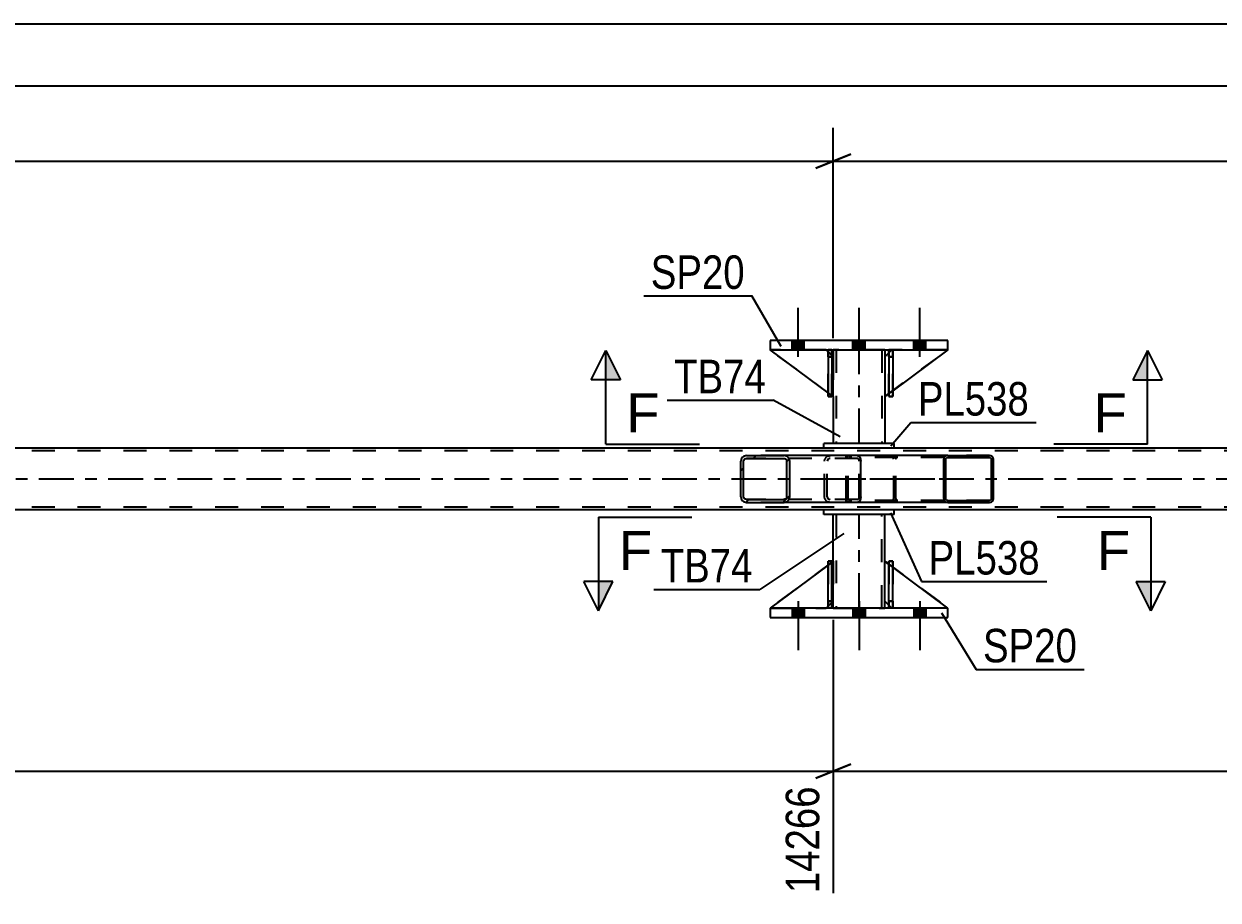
# Model space of a CAD drawing. Header units: millimetres. Extents: x 0 to 841, y 0 to 594.
# Drawn here: x 513.2 to 615.2, y 211.1 to 286 of the extents above; entities that cross this region are included whole.
import ezdxf

# ---------------------------------------------------------------- set-up
doc = ezdxf.new("R2010")
doc.units = ezdxf.units.MM
doc.linetypes.add('DXK_LINE_DOT2', pattern=[3.9198, 1.9599, -1.9599])
doc.linetypes.add('DXK_LINE_DOT3', pattern=[5.9187, 2.979, -0.9799, 0.9799, -0.9799])
doc.styles.add('Arial', font='ARIAL.TTF', dxfattribs={"height": 0.2})
doc.styles.add('Arial Narrow', font='ARIALN.TTF', dxfattribs={"height": 0.2})

# ---------------------------------------------------------------- blocks, each defined once
blk = doc.blocks.new('Part-814521973-2877 - 2731')
at = {"color": 2, "linetype": 'Continuous'}
for p, q in [((587.54, 250.15), (581.54, 250.15)), ((581.54, 249.75), (581.54, 250.15)), ((587.54, 249.75), (587.54, 250.15)), ((587.54, 249.75), (581.54, 249.75))]:
    blk.add_line(p, q, dxfattribs=at)
blk = doc.blocks.new('Part-814521973-2848 - 2731')
at = {"color": 2, "linetype": 'Continuous'}
for p, q in [((576.94, 236.07), (576.94, 235.27)), ((592.14, 236.07), (576.94, 236.07)), ((592.14, 235.27), (592.14, 236.07)), ((576.94, 235.27), (592.14, 235.27))]:
    blk.add_line(p, q, dxfattribs=at)
blk = doc.blocks.new('Part-814521973-2904 - 2731')
at = {"color": 7, "linetype": 'DXK_LINE_DOT2'}
for p, q in [((582.22, 240.07), (581.9, 240.07)), ((581.9, 236.67), (581.9, 240.07)), ((581.9, 236.07), (581.9, 240.07)), ((582.22, 240.07), (582.22, 236.67)), ((582.22, 236.07), (582.22, 240.07)), ((582.22, 236.67), (581.9, 236.67)), ((581.9, 236.07), (581.9, 236.67)), ((582.22, 236.07), (581.9, 236.07)), ((582.22, 236.67), (582.22, 236.07)), ((582.22, 236.07), (582.22, 236.07))]:
    blk.add_line(p, q, dxfattribs=at)
blk = doc.blocks.new('Part-814521973-2887 - 2731')
at = {"color": 2, "linetype": 'Continuous'}
for p, q in [((582.34, 240.07), (582.34, 244.07)), ((586.74, 240.07), (586.74, 244.07)), ((582.34, 236.07), (582.34, 236.67)), ((586.74, 236.07), (586.74, 236.67))]:
    blk.add_line(p, q, dxfattribs=at)
at = {"color": 7, "linetype": 'DXK_LINE_DOT2'}
for p, q in [((586.74, 244.07), (582.34, 244.07)), ((582.58, 244.07), (582.58, 236.07)), ((586.5, 236.07), (586.5, 244.07)), ((582.34, 236.67), (582.34, 240.07)), ((586.74, 236.67), (586.74, 240.07)), ((582.34, 236.07), (586.74, 236.07))]:
    blk.add_line(p, q, dxfattribs=at)
at = {"color": 7, "linetype": 'DXK_LINE_DOT3'}
blk.add_line((584.54, 236.07), (584.54, 244.07), dxfattribs=at)
blk = doc.blocks.new('Bolt-814521973-2793 - 2731')
at = {"linetype": 'Continuous'}
for points in [[(579.86, 236.07), (578.82, 236.07), (578.82, 235.27), (579.86, 235.27)], [(579.86, 236.07), (578.82, 236.07), (578.82, 235.27), (579.86, 235.27)], [(579.86, 236.07), (578.82, 236.07), (578.82, 235.27), (579.86, 235.27)], [(585.06, 236.07), (584.02, 236.07), (584.02, 235.27), (585.06, 235.27)], [(585.06, 236.07), (584.02, 236.07), (584.02, 235.27), (585.06, 235.27)], [(590.26, 236.07), (589.22, 236.07), (589.22, 235.27), (590.26, 235.27)], [(590.26, 236.07), (589.22, 236.07), (589.22, 235.27), (590.26, 235.27)], [(590.26, 236.07), (589.22, 236.07), (589.22, 235.27), (590.26, 235.27)]]:
    blk.add_hatch(color=1, dxfattribs=at).paths.add_polyline_path(points)
at = {"color": 1, "linetype": 'Continuous'}
for p, q in [((578.82, 236.07), (578.82, 235.27)), ((578.82, 236.07), (578.82, 235.27)), ((578.82, 236.07), (578.82, 235.27)), ((579.34, 236.67), (579.34, 232.47)), ((579.34, 236.67), (579.34, 232.47)), ((579.34, 236.67), (579.34, 232.47)), ((579.86, 236.07), (579.86, 235.27)), ((579.86, 236.07), (579.86, 235.27)), ((579.86, 236.07), (579.86, 235.27)), ((584.02, 236.07), (584.02, 235.27)), ((584.02, 236.07), (584.02, 235.27)), ((584.54, 236.67), (584.54, 232.47)), ((584.54, 236.67), (584.54, 232.47)), ((585.06, 236.07), (585.06, 235.27)), ((585.06, 236.07), (585.06, 235.27)), ((589.22, 236.07), (589.22, 235.27)), ((589.22, 236.07), (589.22, 235.27)), ((589.22, 236.07), (589.22, 235.27)), ((589.74, 236.67), (589.74, 232.47)), ((589.74, 236.67), (589.74, 232.47)), ((589.74, 236.67), (589.74, 232.47)), ((590.26, 236.07), (590.26, 235.27)), ((590.26, 236.07), (590.26, 235.27)), ((590.26, 236.07), (590.26, 235.27))]:
    blk.add_line(p, q, dxfattribs=at)
blk = doc.blocks.new('Bolt-814521973-2794 - 2731')
at = {"linetype": 'Continuous'}
for points in [[(578.82, 258.15), (579.86, 258.15), (579.86, 258.95), (578.82, 258.95)], [(578.82, 258.15), (579.86, 258.15), (579.86, 258.95), (578.82, 258.95)], [(578.82, 258.15), (579.86, 258.15), (579.86, 258.95), (578.82, 258.95)], [(584.02, 258.15), (585.06, 258.15), (585.06, 258.95), (584.02, 258.95)], [(584.02, 258.15), (585.06, 258.15), (585.06, 258.95), (584.02, 258.95)], [(589.22, 258.15), (590.26, 258.15), (590.26, 258.95), (589.22, 258.95)], [(589.22, 258.15), (590.26, 258.15), (590.26, 258.95), (589.22, 258.95)], [(589.22, 258.15), (590.26, 258.15), (590.26, 258.95), (589.22, 258.95)]]:
    blk.add_hatch(color=1, dxfattribs=at).paths.add_polyline_path(points)
at = {"color": 1, "linetype": 'Continuous'}
for p, q in [((579.34, 257.55), (579.34, 261.75)), ((579.34, 257.55), (579.34, 261.75)), ((579.34, 257.55), (579.34, 261.75)), ((584.54, 257.55), (584.54, 261.75)), ((584.54, 257.55), (584.54, 261.75)), ((589.74, 257.55), (589.74, 261.75)), ((589.74, 257.55), (589.74, 261.75)), ((589.74, 257.55), (589.74, 261.75)), ((578.82, 258.15), (578.82, 258.95)), ((578.82, 258.15), (578.82, 258.95)), ((578.82, 258.15), (578.82, 258.95)), ((579.86, 258.15), (579.86, 258.95)), ((579.86, 258.15), (579.86, 258.95)), ((579.86, 258.15), (579.86, 258.95)), ((584.02, 258.15), (584.02, 258.95)), ((584.02, 258.15), (584.02, 258.95)), ((585.06, 258.15), (585.06, 258.95)), ((585.06, 258.15), (585.06, 258.95)), ((589.22, 258.15), (589.22, 258.95)), ((589.22, 258.15), (589.22, 258.95)), ((589.22, 258.15), (589.22, 258.95)), ((590.26, 258.15), (590.26, 258.95)), ((590.26, 258.15), (590.26, 258.95)), ((590.26, 258.15), (590.26, 258.95))]:
    blk.add_line(p, q, dxfattribs=at)
blk = doc.blocks.new('Part-814521973-2866 - 2731')
at = {"color": 7, "linetype": 'DXK_LINE_DOT2'}
for p, q in [((582.34, 240.07), (576.94, 236.07)), ((582.34, 236.67), (582.34, 240.07)), ((582.34, 240.07), (582.34, 236.67)), ((576.94, 236.07), (581.74, 236.07)), ((581.74, 236.07), (582.34, 236.67)), ((582.34, 236.67), (581.74, 236.07)), ((582.34, 236.67), (582.34, 236.67))]:
    blk.add_line(p, q, dxfattribs=at)
blk = doc.blocks.new('Part-814521973-2889 - 2731')
at = {"color": 7, "linetype": 'DXK_LINE_DOT2'}
for p, q in [((587.1, 257.55), (587.1, 258.15)), ((587.1, 258.15), (587.1, 258.15)), ((587.1, 258.15), (587.1, 254.15)), ((587.42, 258.15), (587.1, 258.15)), ((587.1, 254.15), (587.1, 257.55)), ((587.1, 257.55), (587.42, 257.55)), ((587.42, 257.55), (587.42, 258.15)), ((587.42, 254.15), (587.42, 258.15)), ((587.42, 257.55), (587.42, 254.15)), ((587.1, 254.15), (587.42, 254.15))]:
    blk.add_line(p, q, dxfattribs=at)
blk = doc.blocks.new('Part-814521973-2894 - 2731')
at = {"color": 7, "linetype": 'DXK_LINE_DOT2'}
for p, q in [((582.34, 254.15), (576.94, 258.15)), ((576.94, 258.15), (581.74, 258.15)), ((581.74, 258.15), (582.34, 257.55)), ((582.34, 257.55), (581.74, 258.15)), ((582.34, 257.55), (582.34, 254.15)), ((582.34, 257.55), (582.34, 257.55)), ((582.34, 257.55), (582.34, 254.15))]:
    blk.add_line(p, q, dxfattribs=at)
blk = doc.blocks.new('Part-814521973-2843 - 2731')
at = {"color": 2, "linetype": 'Continuous'}
for p, q in [((586.74, 236.67), (586.74, 240.07)), ((587.1, 239.81), (586.74, 240.07)), ((592.14, 236.07), (587.42, 239.57)), ((587.1, 236.32), (586.74, 236.67))]:
    blk.add_line(p, q, dxfattribs=at)
at = {"color": 7, "linetype": 'DXK_LINE_DOT2'}
for p, q in [((587.42, 239.57), (587.1, 239.81)), ((587.34, 236.07), (587.1, 236.32)), ((592.14, 236.07), (587.34, 236.07)), ((592.14, 236.07), (592.14, 236.07)), ((592.14, 236.07), (592.14, 236.07))]:
    blk.add_line(p, q, dxfattribs=at)
blk = doc.blocks.new('Part-814521973-2853 - 2731')
at = {"color": 2, "linetype": 'Continuous'}
for p, q in [((592.14, 258.95), (576.94, 258.95)), ((576.94, 258.95), (576.94, 258.15)), ((592.14, 258.15), (592.14, 258.95)), ((576.94, 258.15), (592.14, 258.15))]:
    blk.add_line(p, q, dxfattribs=at)
blk = doc.blocks.new('Part-814521973-2860 - 2731')
at = {"color": 7, "linetype": 'DXK_LINE_DOT2'}
for p, q in [((723.54, 249.51), (64.62, 249.51)), ((587.54, 249.75), (581.54, 249.75)), ((723.54, 244.71), (64.62, 244.71)), ((587.54, 244.47), (581.54, 244.47))]:
    blk.add_line(p, q, dxfattribs=at)
at = {"color": 2, "linetype": 'Continuous'}
for p, q in [((581.54, 249.75), (332.14, 249.75)), ((723.54, 249.75), (587.54, 249.75)), ((581.54, 244.47), (332.14, 244.47)), ((723.54, 244.47), (587.54, 244.47))]:
    blk.add_line(p, q, dxfattribs=at)
at = {"color": 7, "linetype": 'DXK_LINE_DOT3'}
blk.add_line((64.62, 247.11), (723.54, 247.11), dxfattribs=at)
blk = doc.blocks.new('Part-814521973-2861 - 2731')
at = {"color": 7, "linetype": 'DXK_LINE_DOT2'}
for p, q in [((587.42, 240.07), (587.1, 240.07)), ((587.1, 236.67), (587.1, 240.07)), ((587.1, 236.07), (587.1, 240.07)), ((587.42, 240.07), (587.42, 236.67)), ((587.42, 236.07), (587.42, 240.07)), ((587.42, 236.67), (587.1, 236.67)), ((587.1, 236.07), (587.1, 236.67)), ((587.42, 236.07), (587.1, 236.07)), ((587.42, 236.67), (587.42, 236.07)), ((587.42, 236.07), (587.42, 236.07))]:
    blk.add_line(p, q, dxfattribs=at)
blk = doc.blocks.new('Part-814521973-2862 - 2731')
at = {"color": 2, "linetype": 'Continuous'}
for p, q in [((581.9, 236.07), (581.9, 240.07)), ((581.9, 240.07), (582.22, 240.07)), ((582.22, 236.07), (582.22, 240.07)), ((581.9, 236.07), (581.9, 236.07)), ((582.22, 236.07), (581.9, 236.07))]:
    blk.add_line(p, q, dxfattribs=at)
at = {"color": 7, "linetype": 'DXK_LINE_DOT2'}
for p, q in [((581.9, 240.07), (581.9, 236.67)), ((582.22, 236.67), (582.22, 240.07)), ((581.9, 236.67), (581.9, 236.07)), ((581.9, 236.67), (582.22, 236.67)), ((582.22, 236.07), (582.22, 236.67)), ((582.22, 236.07), (582.22, 236.07))]:
    blk.add_line(p, q, dxfattribs=at)
blk = doc.blocks.new('Part-814521973-2863 - 2731')
at = {"color": 2, "linetype": 'Continuous'}
for p, q in [((587.1, 236.07), (587.1, 240.07)), ((587.1, 240.07), (587.42, 240.07)), ((587.42, 236.07), (587.42, 240.07)), ((587.1, 236.07), (587.1, 236.07)), ((587.42, 236.07), (587.1, 236.07))]:
    blk.add_line(p, q, dxfattribs=at)
at = {"color": 7, "linetype": 'DXK_LINE_DOT2'}
for p, q in [((587.1, 240.07), (587.1, 236.67)), ((587.42, 236.67), (587.42, 240.07)), ((587.1, 236.67), (587.1, 236.07)), ((587.1, 236.67), (587.42, 236.67)), ((587.42, 236.07), (587.42, 236.67)), ((587.42, 236.07), (587.42, 236.07))]:
    blk.add_line(p, q, dxfattribs=at)
blk = doc.blocks.new('Part-814521973-2869 - 2731')
at = {"color": 7, "linetype": 'DXK_LINE_DOT2'}
for p, q in [((582.22, 239.98), (581.9, 239.74)), ((582.34, 236.67), (582.34, 240.07)), ((576.94, 236.07), (581.74, 236.07)), ((582.34, 236.67), (581.74, 236.07)), ((582.22, 236.54), (581.9, 236.22))]:
    blk.add_line(p, q, dxfattribs=at)
at = {"color": 2, "linetype": 'Continuous'}
for p, q in [((582.34, 240.07), (582.22, 239.98)), ((582.34, 236.67), (582.34, 240.07)), ((581.9, 239.74), (576.94, 236.07)), ((581.9, 236.22), (581.74, 236.07)), ((582.34, 236.67), (582.22, 236.54)), ((582.34, 236.67), (582.34, 236.67))]:
    blk.add_line(p, q, dxfattribs=at)
blk = doc.blocks.new('Part-814521973-2872 - 2731')
at = {"color": 7, "linetype": 'DXK_LINE_DOT2'}
for p, q in [((586.74, 236.67), (586.74, 240.07)), ((586.74, 240.07), (592.14, 236.07)), ((587.34, 236.07), (586.74, 236.67)), ((592.14, 236.07), (587.34, 236.07))]:
    blk.add_line(p, q, dxfattribs=at)
blk = doc.blocks.new('Part-814521973-2882 - 2731')
at = {"color": 2, "linetype": 'Continuous'}
for p, q in [((587.54, 244.47), (581.54, 244.47)), ((581.54, 244.07), (581.54, 244.47)), ((587.54, 244.07), (581.54, 244.07)), ((587.54, 244.07), (587.54, 244.47))]:
    blk.add_line(p, q, dxfattribs=at)
blk = doc.blocks.new('Part-814521973-2888 - 2731')
at = {"color": 7, "linetype": 'DXK_LINE_DOT2'}
for p, q in [((581.9, 257.55), (581.9, 258.15)), ((581.9, 258.15), (581.9, 258.15)), ((581.9, 258.15), (581.9, 254.15)), ((582.22, 258.15), (581.9, 258.15)), ((581.9, 254.15), (581.9, 257.55)), ((581.9, 257.55), (582.22, 257.55)), ((582.22, 257.55), (582.22, 258.15)), ((582.22, 254.15), (582.22, 258.15)), ((582.22, 257.55), (582.22, 254.15)), ((581.9, 254.15), (582.22, 254.15))]:
    blk.add_line(p, q, dxfattribs=at)
blk = doc.blocks.new('Part-814521973-2890 - 2731')
at = {"color": 2, "linetype": 'Continuous'}
for p, q in [((582.22, 258.15), (581.9, 258.15)), ((581.9, 258.15), (581.9, 254.15)), ((582.22, 258.15), (582.22, 258.15)), ((582.22, 258.15), (582.22, 254.15)), ((582.22, 254.15), (581.9, 254.15))]:
    blk.add_line(p, q, dxfattribs=at)
at = {"color": 7, "linetype": 'DXK_LINE_DOT2'}
for p, q in [((581.9, 257.55), (581.9, 258.15)), ((582.22, 257.55), (581.9, 257.55)), ((581.9, 257.55), (581.9, 254.15)), ((582.22, 257.55), (582.22, 258.15)), ((582.22, 258.15), (582.22, 258.15)), ((582.22, 254.15), (582.22, 257.55))]:
    blk.add_line(p, q, dxfattribs=at)
blk = doc.blocks.new('Part-814521973-2891 - 2731')
at = {"color": 2, "linetype": 'Continuous'}
for p, q in [((587.42, 258.15), (587.1, 258.15)), ((587.1, 258.15), (587.1, 254.15)), ((587.42, 258.15), (587.42, 258.15)), ((587.42, 258.15), (587.42, 254.15)), ((587.42, 254.15), (587.1, 254.15))]:
    blk.add_line(p, q, dxfattribs=at)
at = {"color": 7, "linetype": 'DXK_LINE_DOT2'}
for p, q in [((587.1, 257.55), (587.1, 258.15)), ((587.42, 257.55), (587.1, 257.55)), ((587.1, 257.55), (587.1, 254.15)), ((587.42, 257.55), (587.42, 258.15)), ((587.42, 258.15), (587.42, 258.15)), ((587.42, 254.15), (587.42, 257.55))]:
    blk.add_line(p, q, dxfattribs=at)
blk = doc.blocks.new('Part-814521973-2897 - 2731')
at = {"color": 2, "linetype": 'Continuous'}
for p, q in [((581.9, 254.48), (576.94, 258.15)), ((581.9, 258), (581.74, 258.15)), ((582.34, 257.55), (582.22, 257.68)), ((582.34, 257.55), (582.34, 257.55)), ((582.34, 254.15), (582.34, 257.55)), ((582.22, 254.24), (582.34, 254.15)), ((582.34, 254.15), (582.34, 254.15))]:
    blk.add_line(p, q, dxfattribs=at)
at = {"color": 7, "linetype": 'DXK_LINE_DOT2'}
for p, q in [((581.74, 258.15), (576.94, 258.15)), ((581.74, 258.15), (582.34, 257.55)), ((582.22, 257.68), (581.9, 258)), ((582.34, 257.55), (582.34, 254.15)), ((582.22, 254.24), (581.9, 254.48))]:
    blk.add_line(p, q, dxfattribs=at)
blk = doc.blocks.new('Part-814521973-2900 - 2731')
at = {"color": 7, "linetype": 'DXK_LINE_DOT2'}
for p, q in [((587.34, 258.15), (586.74, 257.55)), ((586.74, 254.15), (592.14, 258.15)), ((586.74, 257.55), (586.74, 254.15)), ((592.14, 258.15), (587.34, 258.15))]:
    blk.add_line(p, q, dxfattribs=at)
blk = doc.blocks.new('Part-814521973-2903 - 2731')
at = {"color": 2, "linetype": 'Continuous'}
for p, q in [((587.1, 257.9), (586.74, 257.55)), ((586.74, 257.55), (586.74, 254.15)), ((592.14, 258.15), (587.42, 254.65)), ((587.1, 254.41), (586.74, 254.15))]:
    blk.add_line(p, q, dxfattribs=at)
at = {"color": 7, "linetype": 'DXK_LINE_DOT2'}
for p, q in [((587.34, 258.15), (587.1, 257.9)), ((592.14, 258.15), (587.34, 258.15)), ((587.42, 254.65), (587.1, 254.41))]:
    blk.add_line(p, q, dxfattribs=at)
blk = doc.blocks.new('Part-814521973-2969 - 2731')
at = {"linetype": 'Continuous'}
h = blk.add_hatch(dxfattribs=at)
h.set_pattern_fill('', scale=0.7, style=0, pattern_type=0)
h.set_pattern_definition([(45, (596.0064, 248.9116), (-1.57154, 1.57154), [])])
h.paths.add_polyline_path([(596.03, 248.79), (596.01, 248.91), (595.93, 249.02), (595.82, 249.08), (595.69, 249.11), (592.12, 249.11), (591.99, 249.08), (591.88, 249.02), (591.8, 248.91), (591.78, 248.79), (591.78, 245.43), (591.8, 245.31), (591.88, 245.2), (591.99, 245.13), (592.12, 245.11), (595.69, 245.11), (595.82, 245.13), (595.93, 245.2), (596.01, 245.31), (596.03, 245.43)])
h.paths.add_polyline_path([(595.85, 245.37), (595.81, 245.32), (595.76, 245.28), (595.69, 245.27), (592.12, 245.27), (592.05, 245.28), (592, 245.32), (591.96, 245.37), (591.95, 245.43), (591.95, 248.79), (591.96, 248.85), (592, 248.9), (592.05, 248.94), (592.12, 248.95), (595.69, 248.95), (595.76, 248.94), (595.81, 248.9), (595.85, 248.85), (595.86, 248.79), (595.86, 245.43)])
at = {"color": 7, "linetype": 'DXK_LINE_DOT2'}
for p, q in [((583.64, 249.08), (583.77, 249.11)), ((584.42, 249.11), (583.77, 249.11)), ((587.34, 249.11), (587.47, 249.08)), ((595.69, 249.11), (592.12, 249.11)), ((583.43, 248.79), (583.45, 248.91)), ((583.43, 245.43), (583.43, 248.79)), ((583.61, 248.85), (583.6, 248.79)), ((583.6, 245.43), (583.6, 248.79)), ((583.65, 248.9), (583.61, 248.85)), ((583.7, 248.94), (583.65, 248.9)), ((583.77, 248.95), (583.7, 248.94)), ((595.69, 248.95), (583.77, 248.95)), ((587.41, 248.94), (587.34, 248.95)), ((587.46, 248.9), (587.41, 248.94)), ((587.5, 248.85), (587.46, 248.9)), ((587.51, 248.79), (587.5, 248.85)), ((587.51, 245.43), (587.51, 248.79)), ((587.66, 248.91), (587.68, 248.79)), ((587.68, 245.43), (587.68, 248.79)), ((583.45, 245.31), (583.43, 245.43)), ((583.6, 245.43), (583.61, 245.37)), ((583.61, 245.37), (583.65, 245.32)), ((583.77, 245.11), (583.64, 245.13)), ((583.65, 245.32), (583.7, 245.28)), ((583.7, 245.28), (583.77, 245.27)), ((595.69, 245.27), (583.77, 245.27)), ((584.42, 245.11), (583.77, 245.11)), ((587.34, 245.27), (587.41, 245.28)), ((587.47, 245.13), (587.34, 245.11)), ((587.41, 245.28), (587.46, 245.32)), ((587.46, 245.32), (587.5, 245.37)), ((587.5, 245.37), (587.51, 245.43)), ((587.68, 245.43), (587.66, 245.31)), ((595.69, 245.11), (592.12, 245.11))]:
    blk.add_line(p, q, dxfattribs=at)
at = {"color": 2, "linetype": 'Continuous'}
for p, q in [((592.12, 249.11), (584.42, 249.11)), ((592.12, 249.11), (591.99, 249.08)), ((592.12, 249.11), (595.69, 249.11)), ((595.82, 249.08), (595.69, 249.11)), ((591.8, 248.91), (591.78, 248.79)), ((591.78, 245.43), (591.78, 248.79)), ((591.95, 248.79), (591.96, 248.85)), ((591.95, 245.43), (591.95, 248.79)), ((591.96, 248.85), (592, 248.9)), ((592, 248.9), (592.05, 248.94)), ((592.05, 248.94), (592.12, 248.95)), ((592.12, 248.95), (595.69, 248.95)), ((595.69, 248.95), (595.76, 248.94)), ((595.76, 248.94), (595.81, 248.9)), ((595.81, 248.9), (595.85, 248.85)), ((595.85, 248.85), (595.86, 248.79)), ((595.86, 245.43), (595.86, 248.79)), ((596.03, 248.79), (596.01, 248.91)), ((596.03, 245.43), (596.03, 248.79)), ((592.12, 245.11), (584.42, 245.11)), ((591.78, 245.43), (591.8, 245.31)), ((591.96, 245.37), (591.95, 245.43)), ((592, 245.32), (591.96, 245.37)), ((591.99, 245.13), (592.12, 245.11)), ((592.05, 245.28), (592, 245.32)), ((592.12, 245.27), (592.05, 245.28)), ((592.12, 245.27), (595.69, 245.27)), ((592.12, 245.11), (595.69, 245.11)), ((595.76, 245.28), (595.69, 245.27)), ((595.69, 245.11), (595.82, 245.13)), ((595.81, 245.32), (595.76, 245.28)), ((595.85, 245.37), (595.81, 245.32)), ((595.86, 245.43), (595.85, 245.37)), ((596.01, 245.31), (596.03, 245.43))]:
    blk.add_line(p, q, dxfattribs=at)
at = {"color": 7, "linetype": 'DXK_LINE_DOT3'}
blk.add_line((582.13, 247.11), (593.9, 247.11), dxfattribs=at)
at = {"color": 7, "linetype": 'DXK_LINE_DOT2'}
for centre, start, end in [((583.75, 248.78), 110.7583, 155.68), ((587.36, 248.78), 24.32, 69.2417), ((583.75, 245.44), 204.32, 249.2417), ((587.36, 245.44), 290.7583, 335.68)]:
    blk.add_arc(centre, 0.331, start, end, dxfattribs=at)
at = {"color": 2, "linetype": 'Continuous'}
for centre, start, end in [((592.1, 248.78), 110.7583, 155.68), ((595.7, 248.78), 24.32, 69.2417), ((592.1, 245.44), 204.32, 249.2417), ((595.7, 245.44), 290.7583, 335.68)]:
    blk.add_arc(centre, 0.331, start, end, dxfattribs=at)
blk = doc.blocks.new('Part-814521973-2970 - 2731')
at = {"linetype": 'Continuous'}
h = blk.add_hatch(dxfattribs=at)
h.set_pattern_fill('', scale=0.7, style=0, pattern_type=0)
h.set_pattern_definition([(45, (578.5826, 248.8128), (-1.57154, 1.57154), [])])
h.paths.add_polyline_path([(578.62, 248.63), (578.58, 248.81), (578.47, 248.97), (578.31, 249.07), (578.12, 249.11), (574.93, 249.11), (574.74, 249.07), (574.58, 248.97), (574.47, 248.81), (574.43, 248.63), (574.43, 245.59), (574.47, 245.41), (574.58, 245.25), (574.74, 245.15), (574.93, 245.11), (578.12, 245.11), (578.31, 245.15), (578.47, 245.25), (578.58, 245.41), (578.62, 245.59)])
h.paths.add_polyline_path([(578.35, 245.5), (578.3, 245.42), (578.21, 245.37), (578.12, 245.35), (574.93, 245.35), (574.84, 245.37), (574.76, 245.42), (574.7, 245.5), (574.68, 245.59), (574.68, 248.63), (574.7, 248.72), (574.76, 248.8), (574.84, 248.85), (574.93, 248.87), (578.12, 248.87), (578.21, 248.85), (578.3, 248.8), (578.35, 248.72), (578.37, 248.63), (578.37, 245.59)])
at = {"color": 2, "linetype": 'Continuous'}
for p, q in [((574.93, 249.11), (574.74, 249.07)), ((574.93, 249.11), (578.12, 249.11)), ((584.42, 249.11), (578.12, 249.11)), ((578.31, 249.07), (578.12, 249.11)), ((584.42, 249.11), (584.52, 249.07)), ((584.52, 249.07), (584.61, 248.97)), ((574.47, 248.81), (574.43, 248.63)), ((574.43, 245.59), (574.43, 248.63)), ((574.68, 248.63), (574.7, 248.72)), ((574.68, 245.59), (574.68, 248.63)), ((574.7, 248.72), (574.76, 248.8)), ((574.76, 248.8), (574.84, 248.85)), ((574.84, 248.85), (574.93, 248.87)), ((574.93, 248.87), (578.12, 248.87)), ((578.12, 248.87), (578.21, 248.85)), ((578.21, 248.85), (578.3, 248.8)), ((578.3, 248.8), (578.35, 248.72)), ((578.35, 248.72), (578.37, 248.63)), ((578.37, 245.59), (578.37, 248.63)), ((578.62, 248.63), (578.58, 248.81)), ((578.62, 245.59), (578.62, 248.63)), ((584.61, 248.97), (584.67, 248.81)), ((584.67, 248.81), (584.69, 248.63)), ((584.69, 245.59), (584.69, 248.63)), ((574.43, 245.59), (574.47, 245.41)), ((574.7, 245.5), (574.68, 245.59)), ((574.76, 245.42), (574.7, 245.5)), ((574.74, 245.15), (574.93, 245.11)), ((574.84, 245.37), (574.76, 245.42)), ((574.93, 245.35), (574.84, 245.37)), ((574.93, 245.35), (578.12, 245.35)), ((574.93, 245.11), (578.12, 245.11)), ((578.21, 245.37), (578.12, 245.35)), ((578.12, 245.11), (578.31, 245.15)), ((584.42, 245.11), (578.12, 245.11)), ((578.3, 245.42), (578.21, 245.37)), ((578.35, 245.5), (578.3, 245.42)), ((578.37, 245.59), (578.35, 245.5)), ((578.58, 245.41), (578.62, 245.59)), ((584.52, 245.15), (584.42, 245.11)), ((584.61, 245.25), (584.52, 245.15)), ((584.67, 245.41), (584.61, 245.25)), ((584.69, 245.59), (584.67, 245.41))]:
    blk.add_line(p, q, dxfattribs=at)
at = {"color": 7, "linetype": 'DXK_LINE_DOT2'}
for p, q in [((578.12, 249.11), (574.93, 249.11)), ((581.89, 249.07), (582.08, 249.11)), ((583.43, 248.87), (583.43, 249.11)), ((584.42, 248.87), (574.93, 248.87)), ((581.58, 248.63), (581.62, 248.81)), ((581.58, 245.59), (581.58, 248.63)), ((581.85, 248.72), (581.83, 248.63)), ((581.83, 245.59), (581.83, 248.63)), ((581.91, 248.8), (581.85, 248.72)), ((581.99, 248.85), (581.91, 248.8)), ((582.08, 248.87), (581.99, 248.85)), ((584.47, 248.85), (584.42, 248.87)), ((584.51, 248.8), (584.47, 248.85)), ((584.54, 248.72), (584.51, 248.8)), ((584.55, 248.63), (584.54, 248.72)), ((584.55, 245.59), (584.55, 248.63)), ((584.42, 245.35), (574.93, 245.35)), ((578.12, 245.11), (574.93, 245.11)), ((581.62, 245.41), (581.58, 245.59)), ((581.83, 245.59), (581.85, 245.5)), ((581.85, 245.5), (581.91, 245.42)), ((582.08, 245.11), (581.89, 245.15)), ((581.91, 245.42), (581.93, 245.41)), ((581.93, 245.41), (581.99, 245.37)), ((581.99, 245.37), (582.08, 245.35)), ((583.43, 245.11), (583.43, 245.35)), ((584.42, 245.35), (584.47, 245.37)), ((584.47, 245.37), (584.51, 245.42)), ((584.51, 245.42), (584.54, 245.5)), ((584.54, 245.5), (584.55, 245.59))]:
    blk.add_line(p, q, dxfattribs=at)
at = {"color": 2, "linetype": 'Continuous'}
for centre, start, end in [((574.92, 248.61), 111.1941, 156.1506), ((578.13, 248.61), 23.8494, 68.8059), ((574.92, 245.6), 203.8494, 248.8059), ((578.13, 245.6), 291.1941, 336.1506)]:
    blk.add_arc(centre, 0.492, start, end, dxfattribs=at)
at = {"color": 7, "linetype": 'DXK_LINE_DOT2'}
for centre, start, end in [((582.07, 248.61), 111.1941, 156.1506), ((582.07, 245.6), 203.8494, 248.8059)]:
    blk.add_arc(centre, 0.492, start, end, dxfattribs=at)
blk = doc.blocks.new('Part-814521973-2991 - 2731')
at = {"color": 2, "linetype": 'Continuous'}
for p, q in [((582.34, 258.15), (582.34, 257.55)), ((586.74, 258.15), (586.74, 257.55)), ((582.34, 254.15), (582.34, 250.15)), ((586.74, 254.15), (586.74, 250.15))]:
    blk.add_line(p, q, dxfattribs=at)
at = {"color": 7, "linetype": 'DXK_LINE_DOT2'}
for p, q in [((586.74, 258.15), (582.34, 258.15)), ((582.34, 257.55), (582.34, 254.15)), ((582.58, 258.15), (582.58, 250.15)), ((586.5, 258.15), (586.5, 250.15)), ((586.74, 257.55), (586.74, 254.15)), ((586.74, 250.15), (582.34, 250.15))]:
    blk.add_line(p, q, dxfattribs=at)
at = {"color": 7, "linetype": 'DXK_LINE_DOT3'}
blk.add_line((584.54, 250.15), (584.54, 258.15), dxfattribs=at)
blk = doc.blocks.new('StraightDimension-814521973-3189 - 2731')
at = {"color": 7, "linetype": 'Continuous'}
for p, q in [((582.34, 259.15), (582.34, 277.12)), ((732.16, 250.75), (732.16, 277.12)), ((583.84, 274.87), (580.84, 273.67)), ((730.66, 273.67), (733.66, 274.87)), ((582.34, 274.27), (732.16, 274.27))]:
    blk.add_line(p, q, dxfattribs=at)
at = {"color": 0}
blk.add_wipeout([(661.51, 275.02), (661.51, 279.22), (652.99, 279.22), (652.99, 275.02)], dxfattribs=at)
at = {"color": 3, "style": 'Arial Narrow'}
blk.add_text('3899', height=2.863, dxfattribs=at).set_placement((653.59, 275.62))
blk = doc.blocks.new('StraightDimension-814521973-3148 - 2731')
at = {"color": 7, "linetype": 'Continuous'}
for p, q in [((732.16, 243.47), (732.16, 211.7)), ((582.34, 235.07), (582.34, 211.7)), ((583.84, 222.74), (580.84, 221.54)), ((730.66, 221.54), (733.66, 222.74)), ((582.34, 222.14), (732.16, 222.14))]:
    blk.add_line(p, q, dxfattribs=at)
at = {"color": 0}
blk.add_wipeout([(661.51, 222.89), (661.51, 227.09), (652.99, 227.09), (652.99, 222.89)], dxfattribs=at)
at = {"color": 3, "style": 'Arial Narrow'}
blk.add_text('3899', height=2.863, dxfattribs=at).set_placement((653.59, 223.49))
at = {"color": 0, "linetype": 'Continuous'}
blk.add_wipeout([(731.56, 221.44), (727.36, 221.44), (727.36, 211.1), (731.56, 211.1)], dxfattribs=at)
at = {"color": 3, "linetype": 'Continuous', "style": 'Arial Narrow'}
blk.add_text('18164', height=2.863, rotation=90.0002, dxfattribs=at).set_placement((730.96, 211.7))
blk = doc.blocks.new('StraightDimension-814521973-3153 - 2731')
at = {"color": 7, "linetype": 'Continuous'}
for p, q in [((582.34, 235.07), (582.34, 211.7)), ((580.84, 221.54), (583.84, 222.74)), ((326.94, 222.14), (582.34, 222.14))]:
    blk.add_line(p, q, dxfattribs=at)
at = {"color": 0, "linetype": 'Continuous'}
blk.add_wipeout([(581.74, 221.44), (577.54, 221.44), (577.54, 211.1), (581.74, 211.1)], dxfattribs=at)
at = {"color": 3, "linetype": 'Continuous', "style": 'Arial Narrow'}
blk.add_text('14266', height=2.863, rotation=90.0002, dxfattribs=at).set_placement((581.14, 211.7))
blk = doc.blocks.new('StraightDimension-814521973-3166 - 2731')
at = {"color": 7, "linetype": 'Continuous'}
blk.add_line((55.36, 286.02), (732.8, 286.02), dxfattribs=at)
blk = doc.blocks.new('StraightDimension-814521973-3183 - 2731')
at = {"color": 7, "linetype": 'Continuous'}
for p, q in [((582.34, 259.15), (582.34, 277.12)), ((580.84, 273.67), (583.84, 274.87)), ((326.94, 274.27), (582.34, 274.27))]:
    blk.add_line(p, q, dxfattribs=at)
blk = doc.blocks.new('StraightDimension-814521973-7575 - 2731')
at = {"color": 7, "linetype": 'Continuous'}
blk.add_line((56, 280.71), (732.16, 280.71), dxfattribs=at)
blk = doc.blocks.new('Mark-814521973-2844 - 2731')
at = {"color": 30, "linetype": 'Continuous'}
for p, q in [((591.59, 235.65), (594.54, 230.83)), ((594.54, 230.83), (603.78, 230.83))]:
    blk.add_line(p, q, dxfattribs=at)
at = {"color": 0}
blk.add_wipeout([(603.18, 231.43), (603.18, 234.43), (595.14, 234.43), (595.14, 231.43)], dxfattribs=at)
blk.add_wipeout([(603.18, 231.43), (603.18, 234.43), (595.14, 234.43), (595.14, 231.43)], dxfattribs=at)
at = {"color": 3, "style": 'Arial Narrow'}
blk.add_text('SP20', height=2.863, dxfattribs=at).set_placement((595.14, 231.43))
blk = doc.blocks.new('Mark-814521973-2849 - 2731')
at = {"color": 30, "linetype": 'Continuous'}
for p in [(566.14, 262.76), (577.88, 258.43)]:
    blk.add_line(p, (575.38, 262.76), dxfattribs=at)
at = {"color": 0}
blk.add_wipeout([(574.78, 263.36), (574.78, 266.36), (566.74, 266.36), (566.74, 263.36)], dxfattribs=at)
blk.add_wipeout([(574.78, 263.36), (574.78, 266.36), (566.74, 266.36), (566.74, 263.36)], dxfattribs=at)
at = {"color": 3, "style": 'Arial Narrow'}
blk.add_text('SP20', height=2.863, dxfattribs=at).set_placement((566.74, 263.36))
blk = doc.blocks.new('Mark-814521973-2873 - 2731')
at = {"color": 30, "linetype": 'Continuous'}
for p, q in [((587.26, 249.95), (588.97, 251.93)), ((588.97, 251.93), (599.67, 251.93))]:
    blk.add_line(p, q, dxfattribs=at)
at = {"color": 0}
blk.add_wipeout([(599.07, 252.53), (599.07, 255.53), (589.57, 255.53), (589.57, 252.53)], dxfattribs=at)
blk.add_wipeout([(599.07, 252.53), (599.07, 255.53), (589.57, 255.53), (589.57, 252.53)], dxfattribs=at)
at = {"color": 3, "style": 'Arial Narrow'}
blk.add_text('PL538', height=2.863, dxfattribs=at).set_placement((589.57, 252.53))
blk = doc.blocks.new('Mark-814521973-2878 - 2731')
at = {"color": 30, "linetype": 'Continuous'}
for p, q in [((587.23, 244.2), (589.89, 238.34)), ((589.89, 238.34), (600.59, 238.34))]:
    blk.add_line(p, q, dxfattribs=at)
at = {"color": 0}
blk.add_wipeout([(599.99, 238.94), (599.99, 241.94), (590.49, 241.94), (590.49, 238.94)], dxfattribs=at)
blk.add_wipeout([(599.99, 238.94), (599.99, 241.94), (590.49, 241.94), (590.49, 238.94)], dxfattribs=at)
at = {"color": 3, "style": 'Arial Narrow'}
blk.add_text('PL538', height=2.863, dxfattribs=at).set_placement((590.49, 238.94))
blk = doc.blocks.new('Mark-814521973-2883 - 2731')
at = {"color": 30, "linetype": 'Continuous'}
for p in [(583.23, 242.46), (566.99, 237.66)]:
    blk.add_line(p, (576.05, 237.66), dxfattribs=at)
at = {"color": 0}
blk.add_wipeout([(575.45, 238.26), (575.45, 241.26), (567.59, 241.26), (567.59, 238.26)], dxfattribs=at)
blk.add_wipeout([(575.45, 238.26), (575.45, 241.26), (567.59, 241.26), (567.59, 238.26)], dxfattribs=at)
at = {"color": 3, "style": 'Arial Narrow'}
blk.add_text('TB74', height=2.863, dxfattribs=at).set_placement((567.59, 238.26))
blk = doc.blocks.new('SectionMark-814521973-3226 - 2731')
at = {"linetype": 'Continuous'}
for points in [[(564.15, 255.59), (562.9, 255.59), (562.9, 258.09)], [(609.19, 255.59), (607.94, 255.59), (609.19, 258.09)]]:
    blk.add_hatch(color=6, dxfattribs=at).paths.add_polyline_path(points)
at = {"color": 6, "linetype": 'Continuous'}
for p, q in [((561.65, 255.59), (562.9, 258.09)), ((562.9, 250.09), (562.9, 258.09)), ((562.9, 258.09), (564.15, 255.59)), ((609.19, 258.09), (607.94, 255.59)), ((609.19, 250.09), (609.19, 258.09)), ((609.19, 258.09), (610.44, 255.59)), ((564.15, 255.59), (561.65, 255.59)), ((607.94, 255.59), (610.44, 255.59)), ((562.9, 250.09), (570.9, 250.09)), ((609.19, 250.09), (601.19, 250.09))]:
    blk.add_line(p, q, dxfattribs=at)
at = {"color": 0, "linetype": 'Continuous'}
for points in [[(567.5, 251.09), (567.5, 254.59), (564.65, 254.59), (564.65, 251.09)], [(607.44, 251.09), (607.44, 254.59), (604.59, 254.59), (604.59, 251.09)]]:
    blk.add_wipeout(points, dxfattribs=at)
at = {"color": 3, "linetype": 'Continuous', "style": 'Arial'}
for p in [(564.65, 251.09), (604.59, 251.09)]:
    blk.add_text('F', height=3.34, dxfattribs=at).set_placement(p)
blk = doc.blocks.new('Mark-814521973-2987 - 2731')
at = {"color": 30, "linetype": 'Continuous'}
for p in [(568.13, 253.84), (582.94, 250.7)]:
    blk.add_line(p, (577.19, 253.84), dxfattribs=at)
at = {"color": 0}
blk.add_wipeout([(576.59, 254.44), (576.59, 257.44), (568.73, 257.44), (568.73, 254.44)], dxfattribs=at)
blk.add_wipeout([(576.59, 254.44), (576.59, 257.44), (568.73, 257.44), (568.73, 254.44)], dxfattribs=at)
at = {"color": 3, "style": 'Arial Narrow'}
blk.add_text('TB74', height=2.863, dxfattribs=at).set_placement((568.73, 254.44))
blk = doc.blocks.new('SectionMark-814521973-3230 - 2731')
at = {"linetype": 'Continuous'}
for points in [[(562.26, 238.33), (563.51, 238.33), (562.26, 235.83)], [(608.22, 238.33), (609.47, 238.33), (609.47, 235.83)]]:
    blk.add_hatch(color=6, dxfattribs=at).paths.add_polyline_path(points)
at = {"color": 6, "linetype": 'Continuous'}
for p, q in [((562.26, 243.83), (570.26, 243.83)), ((562.26, 243.83), (562.26, 235.83)), ((609.47, 243.83), (601.47, 243.83)), ((609.47, 243.83), (609.47, 235.83)), ((562.26, 235.83), (561.01, 238.33)), ((563.51, 238.33), (561.01, 238.33)), ((562.26, 235.83), (563.51, 238.33)), ((608.22, 238.33), (610.72, 238.33)), ((609.47, 235.83), (608.22, 238.33)), ((610.72, 238.33), (609.47, 235.83))]:
    blk.add_line(p, q, dxfattribs=at)
at = {"color": 0, "linetype": 'Continuous'}
for points in [[(566.86, 239.33), (566.86, 242.83), (564.01, 242.83), (564.01, 239.33)], [(607.72, 239.33), (607.72, 242.83), (604.87, 242.83), (604.87, 239.33)]]:
    blk.add_wipeout(points, dxfattribs=at)
at = {"color": 3, "linetype": 'Continuous', "style": 'Arial'}
for p in [(564.01, 239.33), (604.87, 239.33)]:
    blk.add_text('F', height=3.34, dxfattribs=at).set_placement(p)

msp = doc.modelspace()

# ---------------------------------------------------------------- block references
for name in ['Bolt-814521973-2794 - 2731', 'Part-814521973-2853 - 2731', 'Part-814521973-2894 - 2731', 'Part-814521973-2897 - 2731', 'Part-814521973-2888 - 2731', 'Part-814521973-2890 - 2731', 'Part-814521973-2991 - 2731', 'Part-814521973-2900 - 2731', 'Part-814521973-2903 - 2731', 'Part-814521973-2889 - 2731', 'Part-814521973-2891 - 2731', 'Part-814521973-2877 - 2731', 'Part-814521973-2860 - 2731', 'Part-814521973-2970 - 2731', 'Part-814521973-2969 - 2731', 'Part-814521973-2882 - 2731', 'Part-814521973-2887 - 2731', 'Part-814521973-2866 - 2731', 'Part-814521973-2869 - 2731', 'Part-814521973-2904 - 2731', 'Part-814521973-2862 - 2731', 'Part-814521973-2843 - 2731', 'Part-814521973-2872 - 2731', 'Part-814521973-2861 - 2731', 'Part-814521973-2863 - 2731', 'Part-814521973-2848 - 2731', 'Bolt-814521973-2793 - 2731']:
    msp.add_blockref(name, (0, 0))

# ---------------------------------------------------------------- next in the draw order: block references
for name in ['StraightDimension-814521973-3189 - 2731', 'StraightDimension-814521973-3148 - 2731']:
    msp.add_blockref(name, (0, 0))

# ---------------------------------------------------------------- next in the draw order: block references
for name in ['StraightDimension-814521973-3166 - 2731', 'Mark-814521973-2878 - 2731', 'Mark-814521973-2883 - 2731', 'StraightDimension-814521973-3153 - 2731', 'Mark-814521973-2844 - 2731']:
    msp.add_blockref(name, (0, 0))

# ---------------------------------------------------------------- next in the draw order: block references
for name in ['StraightDimension-814521973-3183 - 2731', 'SectionMark-814521973-3230 - 2731']:
    msp.add_blockref(name, (0, 0))

# ---------------------------------------------------------------- next in the draw order: block references
msp.add_blockref('StraightDimension-814521973-7575 - 2731', (0, 0))

# ---------------------------------------------------------------- next in the draw order: block references
for name in ['Mark-814521973-2849 - 2731', 'Mark-814521973-2873 - 2731']:
    msp.add_blockref(name, (0, 0))

# ---------------------------------------------------------------- next in the draw order: block references
msp.add_blockref('SectionMark-814521973-3226 - 2731', (0, 0))

# ---------------------------------------------------------------- next in the draw order: block references
msp.add_blockref('Mark-814521973-2987 - 2731', (0, 0))

doc.saveas('drawing.dxf')
